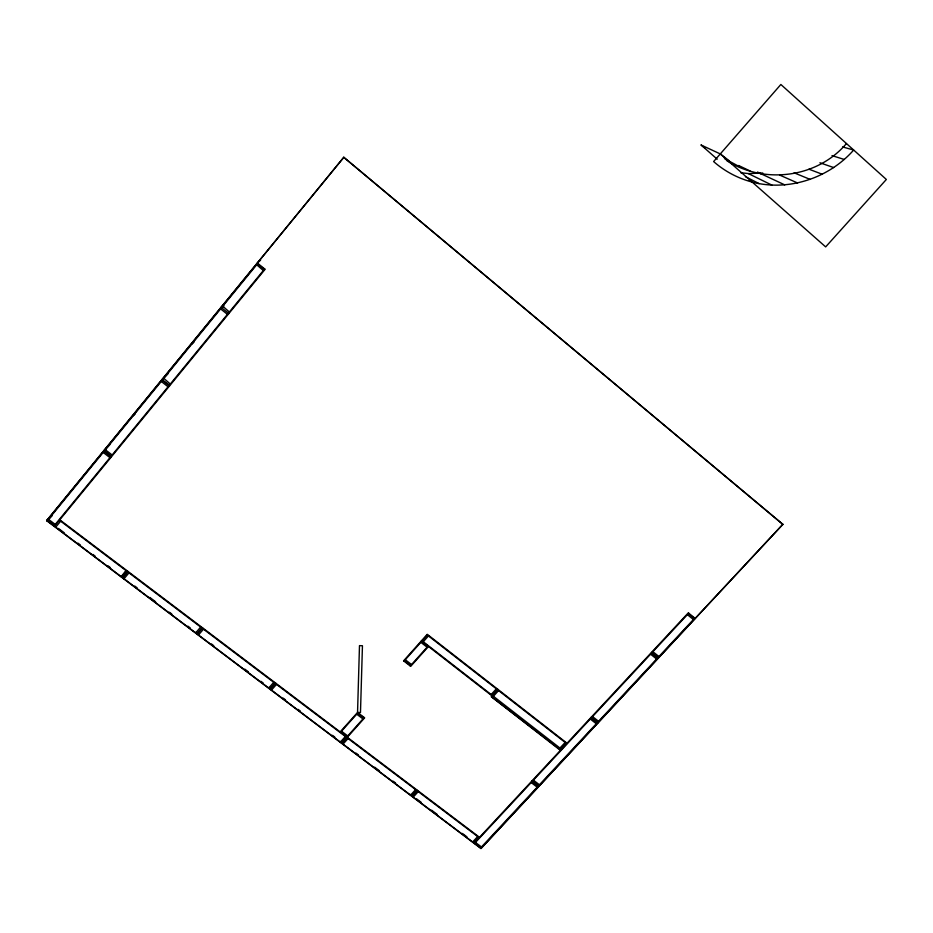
<?xml version="1.0" encoding="UTF-8"?>
<svg xmlns="http://www.w3.org/2000/svg" width="933" height="933" viewBox="0 0 933 933"><rect width="100%" height="100%" fill="white"/><g stroke="black" fill="none" stroke-linecap="round" stroke-linejoin="round"><path stroke-width="1.4" d="M480.962 848.517L782.869 524.334L343.787 157.315L46.65 520.649L480.962 848.517L782.869 524.334M413.307 796.385L413.226 797.132L418.264 791.604M410.66 794.391L410.578 795.138L415.617 789.61M340.498 741.408L340.347 742.108L345.373 736.487M268.961 687.388L268.727 688.041L273.731 682.303M195.988 632.282L195.673 632.889L200.665 627.046M124.404 578.227L124.007 578.787L128.987 572.839M121.547 576.081L121.15 576.617L126.13 570.681M343.834 157.28L46.802 520.486L480.962 848.272M257.823 263.398L47.256 520.836L52.225 515.646M54.009 525.932L264.645 268.937M54.464 526.282L265.112 269.31L257.356 263.024L260.552 260.202M60.657 521.162L55.7 527.203L56.155 526.702M121.313 576.746L126.293 570.798M127.378 571.626L122.398 577.562L127.494 571.707M122.806 577.877L128.124 571.521M196.851 633.775L201.843 627.944M197.295 634.113L202.636 627.874M198.472 635L203.476 629.169M269.882 688.916L274.897 683.189M270.313 689.242L275.667 683.119M271.468 690.117L276.483 684.39M340.172 731.915L357.549 712.439L359.485 645.624L362.447 645.753L360.476 712.567L357.549 712.439L364.651 717.85L341.91 743.286M340.603 732.23L357.98 712.765M404.012 661.17L421.786 641.263M422.136 640.866L427.326 635.058M423.279 641.752L428.457 635.944M341.478 742.96L346.505 737.338M346.854 736.965L364.22 717.524M410.275 666.01L428.049 646.126M428.48 646.464L410.707 666.337L403.592 660.844L427.244 634.323L567.031 743.239M343.041 744.137L348.067 738.528M491.155 694.537L496.356 688.834M497.825 689.324L491.924 695.796L421.354 640.924M492.682 697.056L498.595 690.583M411.686 795.977L416.736 790.449M412.106 796.292L417.494 790.391M472.634 841.986L477.684 836.551M559.963 748.044L565.165 742.446M473.731 842.802L478.781 837.379M561.06 748.907L566.261 743.309M474.139 843.117L688.309 612.853L695.178 618.427M474.547 843.432L688.717 613.191M480.553 847.957L694.758 618.089M46.65 520.649L51.77 515.308M105.802 449.356L105.382 449.776L112.158 454.989M106.152 449.239L103.201 452.447L109.966 457.66M109.779 444.738L103.656 450.966L111.354 456.89M133.279 415.756L135.297 413.727M846.453 143.53C817.32 177.935 764.069 184.722 726.434 160.429M717.209 159.205L701.138 145.035L720.288 153.922L825.658 246.895L886.35 179.463L780.863 84.483L713.617 161.561A103.598 98.898 -58.4 0 0 746.692 180.454C784.361 192.968 827.723 179.579 853.672 150.038L842.546 146.924M163.858 378.366L170.296 384.058M163.322 379.428L161.269 381.445L168.057 386.775M167.917 373.876L161.747 379.929L169.468 385.994M191.941 344.032L194.017 342.038M222.835 306.269L229.343 312.007M221.576 307.715L223.687 305.756M221.669 307.913L223.768 305.942M223.22 305.383L221.109 307.342L228.853 313.546M256.75 264.797L263.316 270.57M740.604 172.687L748.383 173.585L762.786 173.013M832.014 155.613L844.178 159.438M819.92 162.774L833.647 167.555M808.993 169.2L822.241 174.249M794.1 172.803L810.159 179.416M779.615 175.054L797.587 182.985M757.479 172.057L761.246 173.818M760.185 173.398L784.758 184.886M724.44 158.575L739.403 166.657M738.609 165.503L750.074 170.972M748.383 173.585L771.848 185.096M745.42 176.652L759.1 183.614M749.292 180.454L751.858 181.772M48.493 519.319L55.245 524.428M475.468 842.441L481.475 846.977M58.452 528.44L64.19 532.766M77.952 543.158L80.25 544.895M92.868 554.424L95.154 556.15M107.773 565.678L110.071 567.416M134.795 586.076L137.104 587.825M149.805 597.412L155.578 601.773M169.433 612.235L171.742 613.972M187.906 626.183L190.215 627.921M211.441 643.957L213.739 645.694M244.796 669.148L248.248 671.748M260.902 681.3L263.211 683.038M283.166 698.117L285.463 699.843M298.082 709.372L300.368 711.109M332.475 735.344L334.772 737.082M355.986 753.106L358.319 754.855M374.599 767.159L379.253 770.67M393.213 781.213L395.545 782.974M416.724 798.963L421.296 802.415M431.571 810.171L437.274 814.474M462.383 833.437L466.955 836.889M47.595 520.427L54.347 525.524M341.513 731.215L347.764 735.939M59.759 519.821L479.539 837.321M59.42 520.229L479.189 837.682M357.631 713.15L363.882 717.909M356.709 714.188L362.96 718.935M720.288 153.922L729.419 160.942M701.138 145.035L705.313 148.242M533.408 780.151L539.426 784.781M104.461 450.896L111.237 456.109M532.067 780.839L538.901 786.099M532.125 781.527L538.143 786.169M531.192 782.542L537.21 787.172M405.307 659.724L411.558 664.576M404.362 660.774L410.625 665.614M426.894 634.72L566.681 743.624M421.716 640.528L561.468 749.222M560.756 749.98L491.213 696.578L560.406 750.365M420.841 642.312L427.104 647.187M592.537 716.579L598.566 721.314M162.564 379.871L169.351 385.201M591.172 717.279L598.03 722.667M591.23 717.99L597.26 722.725M590.274 719.016L596.304 723.751M650.581 654.185L656.61 659.025M652.89 651.7L658.931 656.54M651.502 652.424L658.371 657.917M651.549 653.147L657.59 657.987M220.62 308.893L227.43 314.351M257.461 263.841L264.284 269.38M688.344 613.587L694.397 618.486M687.364 614.649L693.406 619.547M343.787 157.315L782.962 524.486"/></g></svg>
